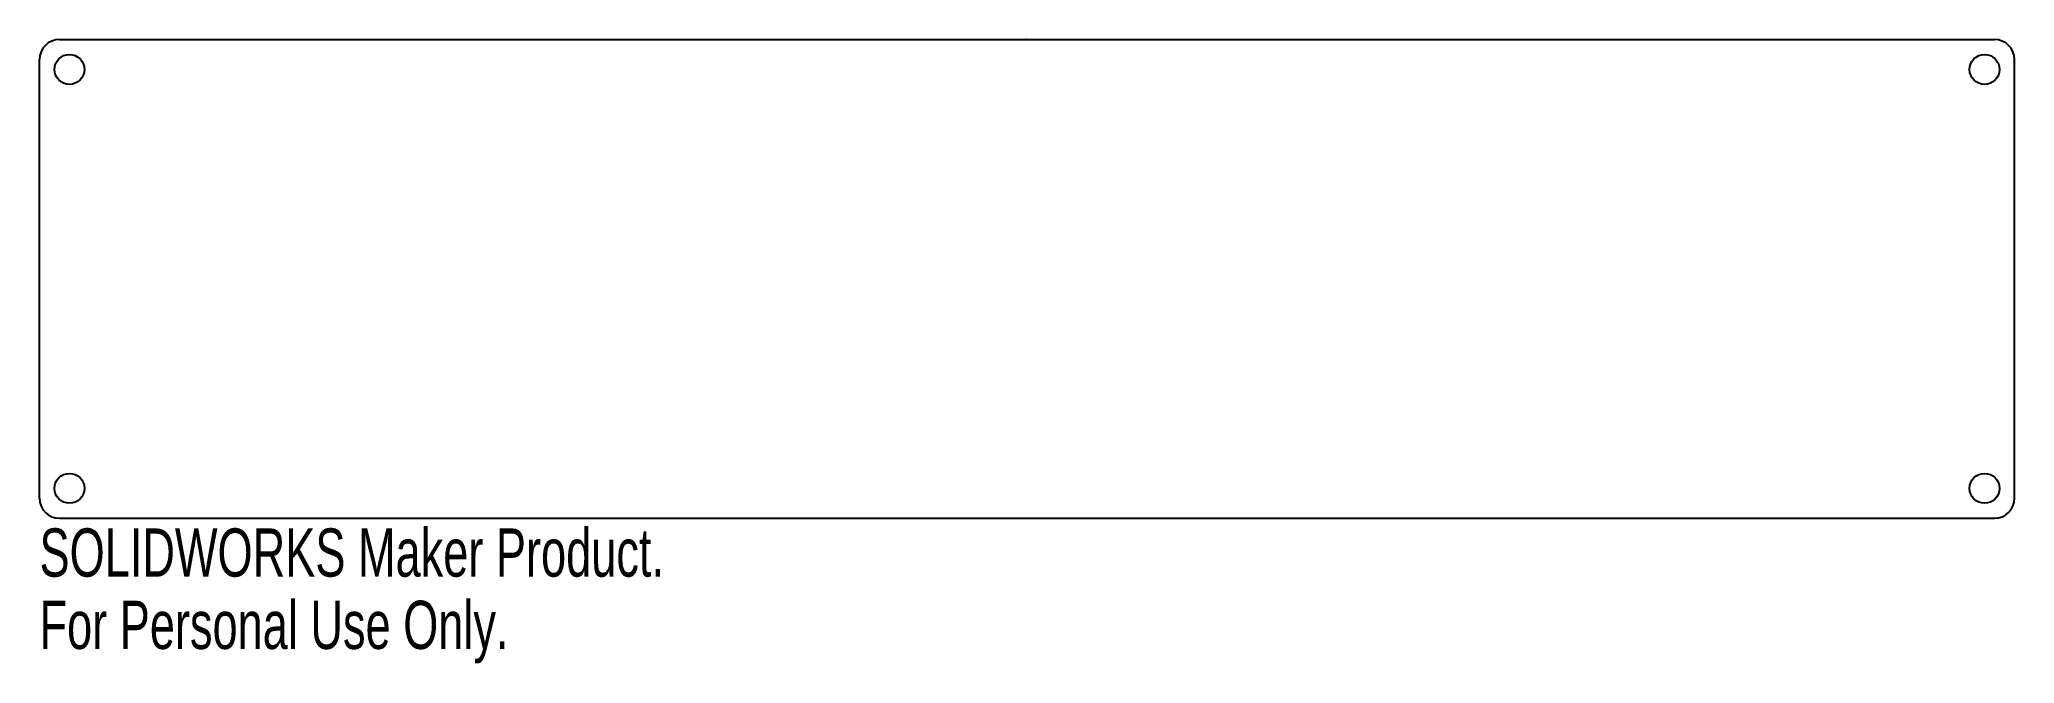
# Model space of a CAD drawing. Header units: millimetres. Extents: x -99 to 99, y -63 to 0.
import ezdxf

# ---------------------------------------------------------------- set-up
doc = ezdxf.new("R2010")
doc.units = ezdxf.units.MM
doc.header["$PDSIZE"] = -1
doc.styles.add('SLDTEXTSTYLE0', font='TXT', dxfattribs={"width": 0.7})

msp = doc.modelspace()

# ---------------------------------------------------------------- linework, layer by layer
at = {"color": 7, "linetype": 'Continuous'}
for p, q in [((-97, 0), (97, 0)), ((-99, -46), (-99, -2)), ((99, -46), (99, -2)), ((-97, -48), (97, -48))]:
    msp.add_line(p, q, dxfattribs=at)
for centre in [(-96, -3), (96, -3), (-96, -45), (96, -45)]:
    msp.add_circle(centre, 1.5, dxfattribs=at)
for centre, start, end in [((-97, -2), 90, 180), ((97, -2), 0, 90), ((-97, -46), 180, 270), ((97, -46), 270, 0)]:
    msp.add_arc(centre, 2, start, end, dxfattribs=at)
msp.add_point((0, 0), dxfattribs=at)

# ---------------------------------------------------------------- texts
at = {"color": 7, "linetype": 'Continuous', "char_height": 4.8336, "attachment_point": 1, "style": 'SLDTEXTSTYLE0'}
for s, insert in [('SOLIDWORKS Maker Product.', (-99, -49.02)), ('For Personal Use Only.', (-99, -56.27))]:
    msp.add_mtext(s, dxfattribs=dict(at, insert=insert))

doc.saveas('drawing.dxf')
